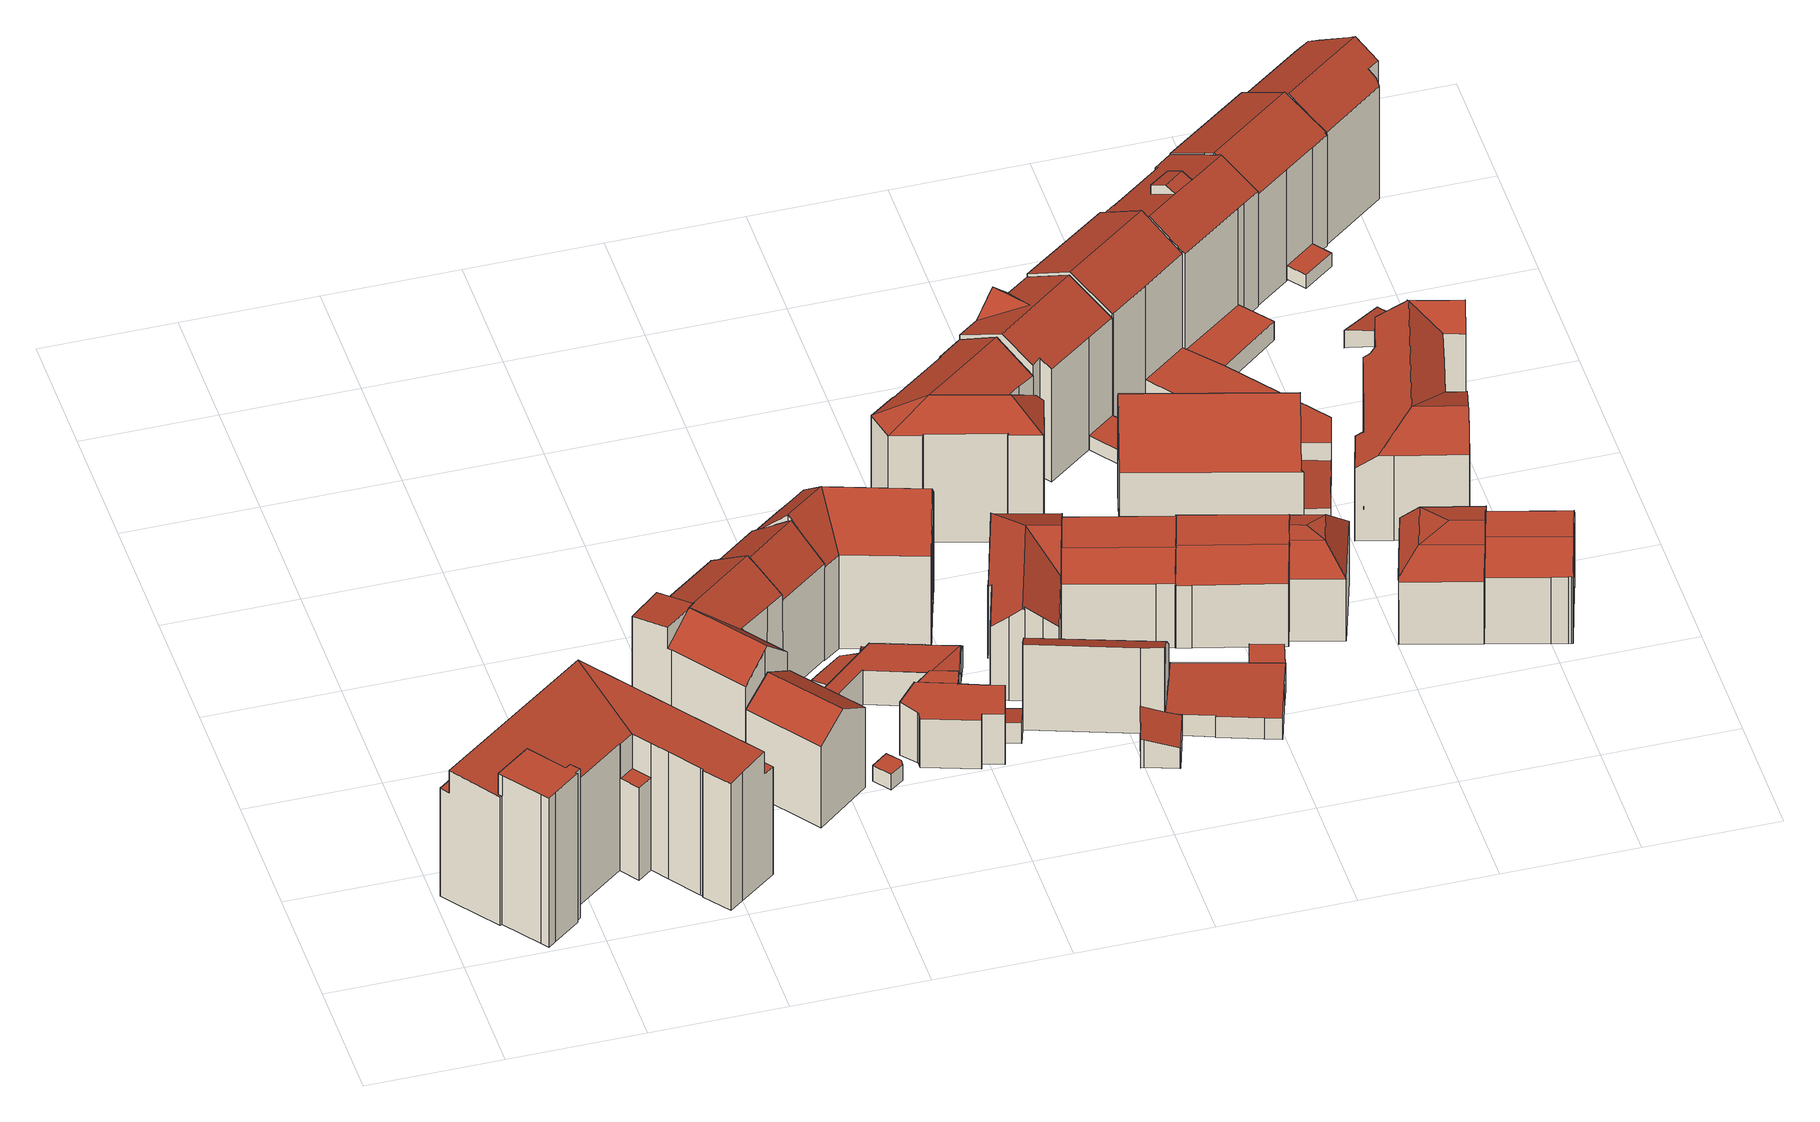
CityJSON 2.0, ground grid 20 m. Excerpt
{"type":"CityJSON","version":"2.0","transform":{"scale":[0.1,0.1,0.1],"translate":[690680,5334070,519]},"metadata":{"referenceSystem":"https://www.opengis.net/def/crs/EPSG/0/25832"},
"CityObjects":{
"building1":{"type":"Building","attributes":{"Gemeindeschluessel":"09162000","HoeheDach":"546.630","HoeheGrund":"520.148","Methode":"2000","NiedrigsteTraufeDesGebaeudes":"536.470","Geometrietyp2DReferenz":"3000","function":"31001_3000","roofType":"1000","measuredHeight":26.48,"storeysAboveGround":6},"geometry":[{"type":"MultiSurface","lod":"2","boundaries":[[[0,1,2,3]],[[4,5,6,7]],[[8,9,10,11]],[[12,2,1,13,14,15,16,17,18,19,20]],[[21,19,18,22]],[[23,24,25,26]],[[3,2,12,27]],[[28,20,19,21]],[[29,27,12,20,28]],[[30,31,32,33,34,35,10,9,36,37]],[[38,39,40,41]],[[42,36,9,8]],[[43,17,16,44]],[[45,46,47,48]],[[26,25,49,50]],[[51,30,37,52]],[[53,51,52,42,8,11,54,55,56,57,58,59,60,0,3,27,29,61,62,38,41,23,26,50,4,7,63]],[[60,13,1,0]],[[58,15,14,59]],[[47,34,64,48]],[[35,46,54,11,10]],[[29,28,65,61]],[[66,67,68,69,6,5,49,25,24,40,39]],[[56,55,45,48,64,70]],[[54,46,45,55]],[[46,35,34,47]],[[59,14,13,60]],[[57,44,16,15,58]],[[41,40,24,23]],[[7,6,69,63]],[[30,51,53,31]],[[52,37,36,42]],[[57,56,70,44]],[[22,18,17,43]],[[53,63,69,68,32,31]],[[38,62,61,65,71,66,39]],[[67,33,32,68]],[[65,28,21,22,43,44,70,64,34,33,71]],[[66,71,33,67]],[[50,49,5,4]]],"semantics":{"surfaces":[{"type":"WallSurface"},{"type":"RoofSurface"},{"type":"GroundSurface"}],"values":[0,0,0,1,0,0,0,0,0,1,0,0,0,1,0,0,2,0,0,0,0,0,1,0,0,0,0,0,0,0,0,0,0,0,0,0,0,1,0,0]}}]},
"building2":{"type":"Building","attributes":{"Gemeindeschluessel":"09162000","HoeheDach":"537.667","HoeheGrund":"520.097","Methode":"1000","NiedrigsteTraufeDesGebaeudes":"534.440","Geometrietyp2DReferenz":"3000","function":"31001_9998","roofType":"3100","measuredHeight":17.57,"storeysAboveGround":4},"geometry":[{"type":"MultiSurface","lod":"2","boundaries":[[[72,73,74,75,76]],[[77,76,75,78]],[[76,77,79,72]],[[79,80,73,72]],[[77,78,81,80,79]],[[80,81,74,73]],[[78,75,74,81]]],"semantics":{"surfaces":[{"type":"WallSurface"},{"type":"GroundSurface"},{"type":"RoofSurface"}],"values":[0,0,1,0,0,2,2]}}]},
"building3":{"type":"Building","attributes":{"Gemeindeschluessel":"09162000","HoeheDach":"542.440","HoeheGrund":"520.332","Methode":"2000","NiedrigsteTraufeDesGebaeudes":"537.108","Geometrietyp2DReferenz":"3000","function":"31001_9998","roofType":"3100","measuredHeight":22.11,"storeysAboveGround":5},"geometry":[{"type":"MultiSurface","lod":"2","boundaries":[[[82,83,84,85,86]],[[87,88,89,90,91,92,93]],[[94,95,96,97,98,99]],[[100,101,102,103,104,105]],[[82,86,106,107]],[[108,93,92,109,99,98]],[[110,111,102,101]],[[112,95,94]],[[113,114,106,115]],[[85,84,100,105]],[[85,105,104,112,94,116,115,106,86]],[[113,117,90,89,118,119,114]],[[116,109,92,91,117,115]],[[108,98,97,120]],[[121,122,123,124]],[[113,115,117]],[[125,83,82,107,126]],[[106,114,127,123,122,126,107]],[[125,126,122,121]],[[110,120,97,96,111]],[[112,104,103]],[[91,90,117]],[[94,99,109,116]],[[128,124,123,127,119,118]],[[128,118,89,88]],[[114,119,127]],[[100,84,83,125,121,124,128,88,87,93,108,120,110,101]],[[112,103,102,111,96,95]]],"semantics":{"surfaces":[{"type":"WallSurface"},{"type":"RoofSurface"},{"type":"GroundSurface"}],"values":[0,0,1,0,1,0,0,0,0,0,1,1,1,0,0,0,0,1,0,0,0,0,0,0,0,0,2,1]}}]},
"building4":{"type":"Building","attributes":{"Gemeindeschluessel":"09162000","HoeheDach":"522.780","HoeheGrund":"520.060","Methode":"2000","NiedrigsteTraufeDesGebaeudes":"522.780","Geometrietyp2DReferenz":"3000","function":"31001_2000","roofType":"1000","measuredHeight":2.72},"geometry":[{"type":"MultiSurface","lod":"2","boundaries":[[[129,130,131,132,133]],[[134,135,136,137,138]],[[132,135,134,133]],[[129,138,137,130]],[[131,136,135,132]],[[130,137,136,131]],[[133,134,138,129]]],"semantics":{"surfaces":[{"type":"GroundSurface"},{"type":"RoofSurface"},{"type":"WallSurface"}],"values":[0,1,2,2,2,2,2]}}]},
"building5":{"type":"Building","attributes":{"Gemeindeschluessel":"09162000","HoeheDach":"524.656","HoeheGrund":"520.450","Methode":"1000","NiedrigsteTraufeDesGebaeudes":"524.119","Geometrietyp2DReferenz":"3000","function":"31001_2000","roofType":"1000","measuredHeight":4.21},"geometry":[{"type":"MultiSurface","lod":"2","boundaries":[[[139,140,141,142]],[[143,141,140,144,145,146,147]],[[142,141,143,148]],[[147,146,145,149,150,151]],[[148,143,147,151]],[[148,151,150,149,152,139,142]],[[152,144,140,139]],[[149,145,144,152]]],"semantics":{"surfaces":[{"type":"WallSurface"},{"type":"RoofSurface"},{"type":"GroundSurface"}],"values":[0,1,0,0,0,2,0,0]}}]},
"building6":{"type":"Building","attributes":{"Gemeindeschluessel":"09162000","HoeheDach":"526.823","HoeheGrund":"520.160","Methode":"1000","NiedrigsteTraufeDesGebaeudes":"525.360","Geometrietyp2DReferenz":"3000","function":"31001_9998","roofType":"9999","measuredHeight":6.66,"storeysAboveGround":1},"geometry":[{"type":"MultiSurface","lod":"2","boundaries":[[[153,154,155,156,157,158]],[[159,160,161,162,163,164,165,166,167,168,169,170,171,172,173,174,175,176]],[[160,159,176,155,154,153]],[[165,177,178,166]],[[166,178,179,167]],[[157,156,180]],[[167,179,181,168]],[[160,153,158,161]],[[164,163,162,157,180,182,177,165]],[[183,155,176,175,174,184]],[[169,185,186,170]],[[161,158,157,162]],[[171,187,188,172]],[[189,184,174,173,172,188]],[[168,181,185,169]],[[185,181,179,178,177,182,180,156,155,183,184,189,188,187,186]],[[170,186,187,171]]],"semantics":{"surfaces":[{"type":"RoofSurface"},{"type":"GroundSurface"},{"type":"WallSurface"}],"values":[0,1,2,2,2,0,2,2,2,2,2,2,2,2,2,0,2]}}]},
"building7":{"type":"Building","attributes":{"Gemeindeschluessel":"09162000","HoeheDach":"530.480","HoeheGrund":"520.230","Methode":"2000","NiedrigsteTraufeDesGebaeudes":"528.835","Geometrietyp2DReferenz":"3000","function":"31001_1000","roofType":"2100","measuredHeight":10.25,"storeysAboveGround":2},"geometry":[{"type":"MultiSurface","lod":"2","boundaries":[[[190,191,192,193]],[[194,195,196,197]],[[198,199,195,194]],[[200,201,202,203]],[[204,205,206,207]],[[208,209,199,198]],[[206,210,211,212,161,213,207]],[[214,215,205,204]],[[216,217,209,208]],[[190,218,160,219,220,221,191]],[[205,215,202,201,196,195,199,209,217,192,191,210,206]],[[221,220,219,222,212,211]],[[203,202,215,214]],[[211,210,191,221]],[[208,198,194,197,200,203,214,204,207,213,161,223,160,218,190,193,216]],[[222,219,160,223,161,212]],[[193,192,217,216]],[[197,196,201,200]]],"semantics":{"surfaces":[{"type":"WallSurface"},{"type":"RoofSurface"},{"type":"GroundSurface"}],"values":[0,0,0,0,0,0,0,0,0,0,1,1,0,0,2,0,0,0]}}]},
"building8":{"type":"Building","attributes":{"Gemeindeschluessel":"09162000","HoeheDach":"525.160","HoeheGrund":"520.052","Methode":"2000","NiedrigsteTraufeDesGebaeudes":"522.855","Geometrietyp2DReferenz":"3000","function":"31001_2000","roofType":"2100","measuredHeight":5.11},"geometry":[{"type":"MultiSurface","lod":"2","boundaries":[[[224,225,226,227,228,229,230,231]],[[232,233,227,226]],[[227,233,234,228]],[[231,230,235,236]],[[230,229,237,235]],[[238,225,224,239]],[[238,232,226,225]],[[232,238,239,236,235,237,234,233]],[[229,228,234,237]],[[239,224,231,236]]],"semantics":{"surfaces":[{"type":"RoofSurface"},{"type":"WallSurface"},{"type":"GroundSurface"}],"values":[0,1,1,1,1,1,1,2,1,1]}}]},
"building9":{"type":"Building","attributes":{"Gemeindeschluessel":"09162000","HoeheDach":"543.110","HoeheGrund":"520.150","Methode":"2000","NiedrigsteTraufeDesGebaeudes":"536.666","Geometrietyp2DReferenz":"3000","function":"31001_1000","roofType":"3100","measuredHeight":22.96,"storeysAboveGround":5},"geometry":[{"type":"MultiSurface","lod":"2","boundaries":[[[240,241,242,243]],[[244,245,246,247,248,249]],[[246,250,251,247]],[[252,253,254,255,243,242]],[[248,247,251,241,256,257,258,259]],[[260,257,256,261]],[[262,263,264,265]],[[266,267,262,265,268,269,245,244,249,270,271,260,261,240,243,255,254,272]],[[245,269,268,273,250,246]],[[272,274,275,266]],[[270,259,258,271]],[[254,253,274,272]],[[249,248,259,270]],[[271,258,257,260]],[[250,273,264,263,276,251]],[[251,276,275,274,253,252,242,241]],[[265,264,273,268]],[[263,262,267,266,275,276]],[[261,256,241,240]]],"semantics":{"surfaces":[{"type":"WallSurface"},{"type":"RoofSurface"},{"type":"GroundSurface"}],"values":[0,0,1,0,1,0,0,2,0,0,0,0,0,0,1,1,0,0,0]}}]},
"building10":{"type":"Building","attributes":{"Gemeindeschluessel":"09162000","HoeheDach":"525.140","HoeheGrund":"520.010","Methode":"2000","NiedrigsteTraufeDesGebaeudes":"523.621","Geometrietyp2DReferenz":"3000","function":"31001_2000","roofType":"2100","measuredHeight":5.13},"geometry":[{"type":"MultiSurface","lod":"2","boundaries":[[[238,232,277,278]],[[238,279,280,232]],[[277,281,282,278]],[[278,282,279,238]],[[282,281,280,279]],[[232,280,281,277]]],"semantics":{"surfaces":[{"type":"GroundSurface"},{"type":"WallSurface"},{"type":"RoofSurface"}],"values":[0,1,1,1,2,1]}}]},
"building11":{"type":"Building","attributes":{"Gemeindeschluessel":"09162000","HoeheDach":"523.842","HoeheGrund":"520.230","Methode":"2000","NiedrigsteTraufeDesGebaeudes":"523.112","Geometrietyp2DReferenz":"3000","function":"31001_2000","roofType":"2100","measuredHeight":3.61},"geometry":[{"type":"MultiSurface","lod":"2","boundaries":[[[216,283,284,193]],[[285,286,287,288]],[[289,286,285,290]],[[291,289,290,292]],[[293,291,292,294]],[[293,294,283,216]],[[283,294,292,290,285,288,284]],[[289,291,293,216,193,287,286]],[[284,288,287,193]]],"semantics":{"surfaces":[{"type":"WallSurface"},{"type":"RoofSurface"},{"type":"GroundSurface"}],"values":[0,0,0,0,0,0,1,2,0]}}]},
"building12":{"type":"Building","attributes":{"Gemeindeschluessel":"09162000","HoeheDach":"535.453","HoeheGrund":"520.166","Methode":"2000","NiedrigsteTraufeDesGebaeudes":"530.480","Geometrietyp2DReferenz":"3000","function":"31001_9998","roofType":"2100","measuredHeight":15.29,"storeysAboveGround":3},"geometry":[{"type":"MultiSurface","lod":"2","boundaries":[[[295,296,297,298,299,300,301,302]],[[303,304,305,306]],[[289,301,300,286]],[[306,305,307,308]],[[286,303,306,308,309,310,311,312,313,291,289]],[[311,297,296,312]],[[298,314,315,307,305,304,299]],[[313,295,302,291]],[[291,302,301,289]],[[309,315,314,310]],[[286,300,299,304,303]],[[312,296,295,313]],[[308,307,315,309]],[[310,314,298,297,311]]],"semantics":{"surfaces":[{"type":"RoofSurface"},{"type":"WallSurface"},{"type":"GroundSurface"}],"values":[0,1,1,1,2,1,0,1,1,1,1,1,1,1]}}]},
"building13":{"type":"Building","attributes":{"Gemeindeschluessel":"09162000","HoeheDach":"536.501","HoeheGrund":"520.330","Methode":"2000","NiedrigsteTraufeDesGebaeudes":"532.937","Geometrietyp2DReferenz":"3000","function":"31001_9998","roofType":"3100","measuredHeight":16.17,"storeysAboveGround":3},"geometry":[{"type":"MultiSurface","lod":"2","boundaries":[[[316,317,318,319]],[[320,321,322,323]],[[324,318,317,325,326]],[[323,322,327,328]],[[327,322,321,329,330,331,324,326,332,333]],[[334,335,336,337]],[[338,339,340,341]],[[342,343,344,335,334,345,346]],[[347,348,349,324,331,330]],[[350,328,327,333,351,352]],[[351,333,332,326,344,343,342,340,339]],[[324,349,319,318]],[[326,325,353,336,335,344]],[[347,330,329,354]],[[354,329,321,320]],[[355,356,316,319,349,348,347,354,320,323,328,350,352,338,341,346,345,334,337]],[[317,316,356,355,353,325]],[[341,340,342,346]],[[352,351,339,338]],[[337,336,353,355]]],"semantics":{"surfaces":[{"type":"WallSurface"},{"type":"RoofSurface"},{"type":"GroundSurface"}],"values":[0,0,1,0,1,0,0,0,0,0,1,0,1,0,0,2,0,0,0,0]}}]},
"building14":{"type":"Building","attributes":{"Gemeindeschluessel":"09162000","HoeheDach":"525.076","HoeheGrund":"519.997","Methode":"2000","NiedrigsteTraufeDesGebaeudes":"523.583","Geometrietyp2DReferenz":"3000","function":"31001_2000","roofType":"2100","measuredHeight":5.08},"geometry":[{"type":"MultiSurface","lod":"2","boundaries":[[[357,358,359,360]],[[361,362,363,364]],[[365,366,367,368]],[[369,370,359,358]],[[364,363,360,359,370,367,366]],[[368,367,370,369]],[[362,357,360,363]],[[365,361,364,366]],[[365,368,369,358,357,362,361]]],"semantics":{"surfaces":[{"type":"WallSurface"},{"type":"RoofSurface"},{"type":"GroundSurface"}],"values":[0,0,0,0,1,0,0,0,2]}}]},
"building15":{"type":"Building","attributes":{"Gemeindeschluessel":"09162000","HoeheDach":"543.190","HoeheGrund":"520.438","Methode":"1000","NiedrigsteTraufeDesGebaeudes":"539.495","Geometrietyp2DReferenz":"3000","function":"31001_1000","roofType":"3100","measuredHeight":22.75,"storeysAboveGround":5},"geometry":[{"type":"MultiSurface","lod":"2","boundaries":[[[371,372,373,374]],[[375,376,377,378]],[[379,380,381,382]],[[378,377,372,371]],[[383,384,385,386,387,388,389,390,391,380,379,392,393,394,395,396,397,375,378,371,374]],[[382,398,399]],[[389,400,401,390]],[[402,391,390,401]],[[403,404,405,406,407]],[[375,397,408,409,376]],[[386,405,404,387]],[[410,373,372,377,376,409,411,398]],[[379,382,399,392]],[[388,403,400,389]],[[387,404,403,388]],[[412,413,414,399,398,411,409,408,415]],[[393,414,413,394]],[[396,415,408,397]],[[395,412,415,396]],[[416,417,410,398,418,407,406,419]],[[412,395,394,413]],[[392,399,414,393]],[[416,384,383,417]],[[402,401,400,403,407,418,398,382,381]],[[386,385,419,406,405]],[[384,416,419,385]],[[391,402,381,380]],[[410,417,383,374,373]]],"semantics":{"surfaces":[{"type":"WallSurface"},{"type":"GroundSurface"},{"type":"RoofSurface"}],"values":[0,0,0,0,1,2,0,0,2,0,0,2,0,0,0,2,0,0,0,2,0,0,0,2,0,0,0,0]}}]},
"building16":{"type":"Building","attributes":{"Gemeindeschluessel":"09162000","HoeheDach":"535.370","HoeheGrund":"520.269","Methode":"2000","NiedrigsteTraufeDesGebaeudes":"531.611","Geometrietyp2DReferenz":"3000","function":"31001_9998","roofType":"9999","measuredHeight":15.1,"storeysAboveGround":3},"geometry":[{"type":"MultiSurface","lod":"2","boundaries":[[[420,421,422,423]],[[422,421,424,425,426,427,428,429]],[[337,430,431,432]],[[337,355,433,434,430]],[[423,422,429,349]],[[435,436,437,438,420,423,349,319,316,355,337,432,439]],[[437,436,440,426,425]],[[438,424,421,420]],[[435,441,440,436]],[[442,443,431,430,434]],[[432,431,443,439]],[[426,440,441,442,434,433,444,427]],[[316,319,428,427,444]],[[435,439,443,442,441]],[[316,444,433,355]],[[349,429,428,319]],[[437,425,424,438]]],"semantics":{"surfaces":[{"type":"WallSurface"},{"type":"RoofSurface"},{"type":"GroundSurface"}],"values":[0,1,0,0,0,2,0,0,0,1,0,1,0,0,0,0,0]}}]},
"building17":{"type":"Building","attributes":{"Gemeindeschluessel":"09162000","HoeheDach":"524.705","HoeheGrund":"519.939","Methode":"1000","NiedrigsteTraufeDesGebaeudes":"523.609","Geometrietyp2DReferenz":"3000","function":"31001_9998","roofType":"1000","measuredHeight":4.77},"geometry":[{"type":"MultiSurface","lod":"2","boundaries":[[[445,446,447,448]],[[449,450,451,452]],[[453,454,455,456]],[[457,458,459,460]],[[461,462,446,445]],[[463,464,462,461]],[[465,448,447,466]],[[467,468,459,458]],[[465,450,449,467,458,457,454,453,469,463,461,445,448]],[[469,470,464,463]],[[449,452,468,467]],[[457,460,455,454]],[[453,456,470,469]],[[465,466,451,450]],[[459,468,452,451,466,447,446,462,464,470,456,455,460]]],"semantics":{"surfaces":[{"type":"WallSurface"},{"type":"GroundSurface"},{"type":"RoofSurface"}],"values":[0,0,0,0,0,0,0,0,1,0,0,0,0,0,2]}}]},
"building18":{"type":"Building","attributes":{"Gemeindeschluessel":"09162000","HoeheDach":"522.790","HoeheGrund":"520.159","Methode":"2000","NiedrigsteTraufeDesGebaeudes":"522.790","Geometrietyp2DReferenz":"3000","function":"31001_2000","roofType":"1000","measuredHeight":2.63},"geometry":[{"type":"MultiSurface","lod":"2","boundaries":[[[471,472,473,474]],[[471,475,476,472]],[[477,473,472,476]],[[478,474,473,477]],[[475,471,474,478]],[[476,475,478,477]]],"semantics":{"surfaces":[{"type":"RoofSurface"},{"type":"WallSurface"},{"type":"GroundSurface"}],"values":[0,1,1,1,1,2]}}]},
"building19":{"type":"Building","attributes":{"Gemeindeschluessel":"09162000","HoeheDach":"544.290","HoeheGrund":"520.411","Methode":"2000","NiedrigsteTraufeDesGebaeudes":"540.281","Geometrietyp2DReferenz":"3000","function":"31001_1000","roofType":"3100","measuredHeight":23.88,"storeysAboveGround":5},"geometry":[{"type":"MultiSurface","lod":"2","boundaries":[[[479,480,481,482,483,484,485,486]],[[487,488,489,490]],[[491,492,375,493]],[[494,495,480,479,496]],[[483,482,497]],[[492,491,489,488,496,479,486]],[[498,481,480,495]],[[483,497,484]],[[487,490,493,375,397,498,495,494]],[[397,485,484,497,482,481,498]],[[492,486,485,397,375]],[[490,489,491,493]],[[496,488,487,494]]],"semantics":{"surfaces":[{"type":"RoofSurface"},{"type":"WallSurface"},{"type":"GroundSurface"}],"values":[0,1,1,1,0,0,1,0,2,1,1,1,1]}}]},
"building20":{"type":"Building","attributes":{"Gemeindeschluessel":"09162000","HoeheDach":"535.410","HoeheGrund":"520.215","Methode":"2000","NiedrigsteTraufeDesGebaeudes":"531.260","Geometrietyp2DReferenz":"3000","function":"31001_9998","roofType":"9999","measuredHeight":15.2,"storeysAboveGround":3},"geometry":[{"type":"MultiSurface","lod":"2","boundaries":[[[499,500,441,501,502]],[[499,502,503,504]],[[505,506,507,508]],[[509,510,511,512]],[[505,508,513,514,515,516,517,518,511,510,519,520,500,499,504,521]],[[515,522,523,516]],[[510,509,524,519]],[[515,514,525,526,522]],[[527,528,503,502,501]],[[513,529,525,514]],[[530,518,517,531]],[[526,525,529,507,506,527,501,441,532,533]],[[516,523,531,517]],[[520,519,524,533,532]],[[520,532,441,500]],[[505,521,528,527,506]],[[504,503,528,521]],[[508,507,529,513]],[[509,512,530,531,523,522,526,533,524]],[[518,530,512,511]]],"semantics":{"surfaces":[{"type":"WallSurface"},{"type":"GroundSurface"},{"type":"RoofSurface"}],"values":[0,0,0,0,1,0,0,0,2,0,0,2,0,0,0,0,0,0,2,0]}}]},
"building21":{"type":"Building","attributes":{"Gemeindeschluessel":"09162000","HoeheDach":"522.950","HoeheGrund":"520.590","Methode":"1000","NiedrigsteTraufeDesGebaeudes":"522.950","Geometrietyp2DReferenz":"3000","function":"31001_2000","roofType":"1000","measuredHeight":2.36,"storeysAboveGround":1},"geometry":[{"type":"MultiSurface","lod":"2","boundaries":[[[534,535,536,537]],[[535,538,539,540,536]],[[537,541,542,543,534]],[[541,540,539,542]],[[543,538,535,534]],[[537,536,540,541]],[[542,539,538,543]]],"semantics":{"surfaces":[{"type":"WallSurface"},{"type":"RoofSurface"},{"type":"GroundSurface"}],"values":[0,1,2,0,0,0,0]}}]},
"building22":{"type":"Building","attributes":{"Gemeindeschluessel":"09162000","HoeheDach":"523.007","HoeheGrund":"520.527","Methode":"2000","NiedrigsteTraufeDesGebaeudes":"523.007","Geometrietyp2DReferenz":"3000","function":"31001_2000","roofType":"1000","measuredHeight":2.48},"geometry":[{"type":"MultiSurface","lod":"2","boundaries":[[[544,545,546,547]],[[548,549,550,551]],[[552,553,554,555]],[[556,550,549,552,555,544,547]],[[547,546,557,556]],[[555,554,545,544]],[[551,550,556,557]],[[549,548,553,552]],[[551,557,546,545,554,553,548]]],"semantics":{"surfaces":[{"type":"WallSurface"},{"type":"GroundSurface"},{"type":"RoofSurface"}],"values":[0,0,0,1,0,0,0,0,2]}}]},
"building23":{"type":"Building","attributes":{"Gemeindeschluessel":"09162000","HoeheDach":"539.994","HoeheGrund":"520.227","Methode":"2000","NiedrigsteTraufeDesGebaeudes":"532.192","Geometrietyp2DReferenz":"3000","function":"31001_1000","roofType":"3100","measuredHeight":19.77,"storeysAboveGround":4},"geometry":[{"type":"MultiSurface","lod":"2","boundaries":[[[558,559,560,561]],[[562,563,564,565]],[[566,567,560,559,568,562,565,569,570,571,572,573]],[[565,564,574,569]],[[566,575,576,567]],[[569,574,577,570]],[[570,577,578,571]],[[571,578,579,572]],[[568,580,563,562]],[[581,575,566,573,582]],[[568,559,558,580]],[[561,560,567,576]],[[572,579,582,573]],[[581,582,579,578,577,574,564,563,580]],[[561,576,575,581,580,558]]],"semantics":{"surfaces":[{"type":"WallSurface"},{"type":"GroundSurface"},{"type":"RoofSurface"}],"values":[0,0,1,0,0,0,0,0,0,0,0,0,0,2,2]}}]},
"building24":{"type":"Building","attributes":{"Gemeindeschluessel":"09162000","HoeheDach":"523.784","HoeheGrund":"520.618","Methode":"1000","NiedrigsteTraufeDesGebaeudes":"523.477","Geometrietyp2DReferenz":"3000","function":"31001_2000","roofType":"1000","measuredHeight":3.17,"storeysAboveGround":1},"geometry":[{"type":"MultiSurface","lod":"2","boundaries":[[[583,584,585,586]],[[587,585,584,588]],[[589,583,586,590]],[[590,586,585,587]],[[588,584,583,589]],[[590,587,588,589]]],"semantics":{"surfaces":[{"type":"RoofSurface"},{"type":"WallSurface"},{"type":"GroundSurface"}],"values":[0,1,1,1,1,2]}}]},
"building25":{"type":"Building","attributes":{"Gemeindeschluessel":"09162000","HoeheDach":"535.700","HoeheGrund":"520.256","Methode":"2000","NiedrigsteTraufeDesGebaeudes":"531.139","Geometrietyp2DReferenz":"3000","function":"31001_9998","roofType":"2100","measuredHeight":15.44,"storeysAboveGround":3},"geometry":[{"type":"MultiSurface","lod":"2","boundaries":[[[591,592,593,594,595]],[[596,597,598,599,600,601]],[[602,603,604,605]],[[605,604,593,592]],[[603,602,606,607]],[[608,600,599,609]],[[608,591,595,601,600]],[[610,596,601,595,594]],[[611,607,606,612,613]],[[610,597,596]],[[611,613,597,610]],[[613,612,614,615]],[[614,609,599,598,615]],[[606,602,605,592,591,608,609,614,612]],[[603,607,611,610,594,593,604]],[[613,615,598,597]]],"semantics":{"surfaces":[{"type":"WallSurface"},{"type":"RoofSurface"},{"type":"GroundSurface"}],"values":[0,1,0,0,0,0,0,1,0,1,1,0,0,2,1,1]}}]},
"building26":{"type":"Building","attributes":{"Gemeindeschluessel":"09162000","HoeheDach":"544.970","HoeheGrund":"520.651","Methode":"2000","NiedrigsteTraufeDesGebaeudes":"540.920","Geometrietyp2DReferenz":"3000","function":"31001_9998","roofType":"3100","measuredHeight":24.32,"storeysAboveGround":7},"geometry":[{"type":"MultiSurface","lod":"2","boundaries":[[[616,617,618,619]],[[618,617,620,621,622,623,624]],[[625,626,627,628,629,630,616,619]],[[626,631,632,627]],[[631,633,624,623,632]],[[631,626,625,633]],[[628,627,632,623,622]],[[630,620,617,616]],[[629,621,620,630]],[[633,625,619,618,624]],[[628,622,621,629]]],"semantics":{"surfaces":[{"type":"WallSurface"},{"type":"RoofSurface"},{"type":"GroundSurface"}],"values":[0,1,2,0,1,0,0,0,0,0,0]}}]},
"building27":{"type":"Building","attributes":{"Gemeindeschluessel":"09162000","HoeheDach":"524.400","HoeheGrund":"520.384","Methode":"1000","NiedrigsteTraufeDesGebaeudes":"524.400","Geometrietyp2DReferenz":"3000","function":"31001_2000","roofType":"1000","measuredHeight":4.02},"geometry":[{"type":"MultiSurface","lod":"2","boundaries":[[[634,635,636,637,638,639,640,641]],[[638,642,643,639]],[[636,644,645,637]],[[641,640,646,647]],[[635,634,648,649]],[[641,647,648,634]],[[649,644,636,635]],[[649,648,647,646,643,642,645,644]],[[637,645,642,638]],[[640,639,643,646]]],"semantics":{"surfaces":[{"type":"GroundSurface"},{"type":"WallSurface"},{"type":"RoofSurface"}],"values":[0,1,1,1,1,1,1,2,1,1]}}]},
"building28":{"type":"Building","attributes":{"Gemeindeschluessel":"09162000","HoeheDach":"523.202","HoeheGrund":"520.251","Methode":"1000","NiedrigsteTraufeDesGebaeudes":"521.375","Geometrietyp2DReferenz":"3000","function":"31001_2000","roofType":"1000","measuredHeight":2.95},"geometry":[{"type":"MultiSurface","lod":"2","boundaries":[[[650,651,652,653,654,655]],[[650,656,657,651]],[[658,653,652,659]],[[655,660,656,650]],[[661,654,653,658]],[[659,652,651,657]],[[660,655,654,661]],[[657,656,660,661,658,659]]],"semantics":{"surfaces":[{"type":"RoofSurface"},{"type":"WallSurface"},{"type":"GroundSurface"}],"values":[0,1,1,1,1,1,1,2]}}]},
"building29":{"type":"Building","attributes":{"Gemeindeschluessel":"09162000","HoeheDach":"536.670","HoeheGrund":"520.204","Methode":"2000","NiedrigsteTraufeDesGebaeudes":"531.314","Geometrietyp2DReferenz":"3000","function":"31001_1000","roofType":"3200","measuredHeight":16.47,"storeysAboveGround":3},"geometry":[{"type":"MultiSurface","lod":"2","boundaries":[[[662,663,664,665,666,667]],[[668,669,664,663]],[[662,667,670,671]],[[666,665,672,673]],[[668,663,662,671,674]],[[675,671,670]],[[672,669,668,674,676,677,673]],[[666,673,677,670,667]],[[675,676,674,671]],[[677,676,675,670]],[[672,665,664,669]]],"semantics":{"surfaces":[{"type":"WallSurface"},{"type":"RoofSurface"},{"type":"GroundSurface"}],"values":[0,0,1,0,1,1,0,1,1,1,2]}}]},
"building30":{"type":"Building","attributes":{"Gemeindeschluessel":"09162000","HoeheDach":"545.200","HoeheGrund":"520.661","Methode":"2000","NiedrigsteTraufeDesGebaeudes":"540.159","Geometrietyp2DReferenz":"3000","function":"31001_1000","roofType":"2100","measuredHeight":24.54,"storeysAboveGround":6},"geometry":[{"type":"MultiSurface","lod":"2","boundaries":[[[678,679,680,681]],[[682,683,684,685]],[[686,687,688,689]],[[690,622,691,681,680]],[[678,681,691,692,693,682,685,686,689,694,695,696,697,698,699,700,701]],[[692,702,703,693]],[[691,622,702,692]],[[700,704,705,701]],[[706,707,708,709,710,711,712,713,688,687,684,683,703,702,622,690,714]],[[694,713,712,695]],[[708,707,715,716]],[[706,714,717,718]],[[679,705,704,719,720,709,708,714,690,680]],[[695,712,711,696]],[[717,716,715,718]],[[699,719,704,700]],[[698,720,719,699]],[[706,718,715,707]],[[714,708,716,717]],[[696,711,710,697]],[[698,697,710,709,720]],[[679,678,701,705]],[[684,687,686,685]],[[689,688,713,694]],[[693,703,683,682]]],"semantics":{"surfaces":[{"type":"WallSurface"},{"type":"GroundSurface"},{"type":"RoofSurface"}],"values":[0,0,0,0,1,0,0,0,2,0,0,0,2,0,2,0,0,0,2,0,0,0,0,0,0]}}]},
"building31":{"type":"Building","attributes":{"Gemeindeschluessel":"09162000","HoeheDach":"524.119","HoeheGrund":"520.790","Methode":"1000","NiedrigsteTraufeDesGebaeudes":"524.119","Geometrietyp2DReferenz":"3000","function":"31001_1000","roofType":"1000","measuredHeight":3.33},"geometry":[{"type":"MultiSurface","lod":"2","boundaries":[[[721,722,723,724]],[[724,723,725,726]],[[724,726,727,721]],[[728,725,723,722]],[[727,726,725,728]],[[722,721,727,728]]],"semantics":{"surfaces":[{"type":"WallSurface"},{"type":"RoofSurface"},{"type":"GroundSurface"}],"values":[0,1,0,0,0,2]}}]},
"building32":{"type":"Building","attributes":{"name":"Wirtschaftsschule","Gemeindeschluessel":"09162000","HoeheDach":"535.900","HoeheGrund":"520.173","Methode":"2000","NiedrigsteTraufeDesGebaeudes":"531.965","Geometrietyp2DReferenz":"3000","function":"31001_1000","roofType":"9999","measuredHeight":15.73,"storeysAboveGround":3},"geometry":[{"type":"MultiSurface","lod":"2","boundaries":[[[729,730,731,732]],[[733,734,735,736,737,738,739,740]],[[741,737,736,742]],[[743,735,734,744]],[[732,731,745,746]],[[747,744,734,733,748]],[[742,736,735,743]],[[749,738,737,741]],[[669,739,738,749]],[[746,745,750,672]],[[745,731,730,751,752,753,750]],[[754,747,748,752,751]],[[747,754,729,732,746,672,669,749,741,742,743,744]],[[752,748,733,740,753]],[[754,751,730,729]],[[669,672,750,753,740,739]]],"semantics":{"surfaces":[{"type":"WallSurface"},{"type":"RoofSurface"},{"type":"GroundSurface"}],"values":[0,1,0,0,0,0,0,0,0,0,1,0,2,1,0,0]}}]},
"building33":{"type":"Building","attributes":{"Gemeindeschluessel":"09162000","HoeheDach":"538.032","HoeheGrund":"519.920","Methode":"2000","NiedrigsteTraufeDesGebaeudes":"532.760","Geometrietyp2DReferenz":"3000","function":"31001_9998","roofType":"3100","measuredHeight":18.11,"storeysAboveGround":3},"geometry":[{"type":"MultiSurface","lod":"2","boundaries":[[[755,756,757,758,759,760]],[[761,762,763,764]],[[765,766,767,768]],[[769,770,771,772,773,774]],[[775,760,759,758,776,777,778,779]],[[780,781,782,783]],[[784,785,786,787]],[[788,789,755,760,775]],[[790,791,792,793]],[[789,794,795,796,756,755]],[[797,798,799,800,775,779,801,802,803,804,805,806,782,781,771,770,769,763,762]],[[783,782,806,807]],[[808,809,810,797,762,761]],[[791,790,811,766,765,812]],[[758,757,813,814,815,776]],[[764,763,769,774]],[[816,793,792,817,810,809]],[[813,757,756,796]],[[806,805,804,818,819,807]],[[820,777,776,815]],[[821,812,765,768,798]],[[822,802,801,823]],[[804,803,802,822,824,818]],[[810,817,792,791,812,821,798,797]],[[772,771,781,780]],[[825,778,777,820]],[[767,826,784,787,827,768]],[[828,794,789,788,786,785]],[[796,795,794,828,785,784,826,767,766,811,790,793,816,809,808,761,764,774,773,772,780,783,807,819,818,824,822,823,829,825,820,815,814,813]],[[801,779,778,825,829,823]],[[768,827,787,786,788,775,800,799,798]]],"semantics":{"surfaces":[{"type":"RoofSurface"},{"type":"WallSurface"},{"type":"GroundSurface"}],"values":[0,1,1,1,0,1,1,0,1,1,0,1,1,1,1,1,1,1,1,1,0,1,1,0,1,1,1,1,2,1,0]}}]},
"building34":{"type":"Building","attributes":{"Gemeindeschluessel":"09162000","HoeheDach":"544.227","HoeheGrund":"520.700","Methode":"1000","NiedrigsteTraufeDesGebaeudes":"540.401","Geometrietyp2DReferenz":"3000","function":"31001_1000","roofType":"3100","measuredHeight":23.53,"storeysAboveGround":6},"geometry":[{"type":"MultiSurface","lod":"2","boundaries":[[[830,831,832,833]],[[834,835,831,830]],[[695,836,837,694]],[[838,839,840,841]],[[696,842,836,695]],[[694,837,843,844]],[[845,846,840,839,832,831,835,847,848]],[[849,847,835,834]],[[847,849,844,843]],[[833,832,839,838]],[[850,697,845,848,842,696]],[[698,846,845,697]],[[836,842,848,847,843,837]],[[841,840,846,698]],[[838,841,698,697,850,696,695,694,844,849,834,830,833]]],"semantics":{"surfaces":[{"type":"WallSurface"},{"type":"RoofSurface"},{"type":"GroundSurface"}],"values":[0,0,0,0,0,0,1,0,0,0,0,0,1,0,2]}}]},
"building35":{"type":"Building","attributes":{"Gemeindeschluessel":"09162000","HoeheDach":"527.851","HoeheGrund":"520.650","Methode":"1000","NiedrigsteTraufeDesGebaeudes":"527.851","Geometrietyp2DReferenz":"3000","function":"31001_9998","roofType":"1000","measuredHeight":7.2,"storeysAboveGround":2},"geometry":[{"type":"MultiSurface","lod":"2","boundaries":[[[851,852,853,854,855,856,857,858]],[[859,851,858,860]],[[861,862,854,853,852,863]],[[860,858,857,864]],[[865,855,854,862]],[[856,855,865,866,864,857]],[[862,861,863,859,860,864,866,865]],[[863,852,851,859]]],"semantics":{"surfaces":[{"type":"RoofSurface"},{"type":"WallSurface"},{"type":"GroundSurface"}],"values":[0,1,1,1,1,1,2,1]}}]},
"building36":{"type":"Building","attributes":{"Gemeindeschluessel":"09162000","HoeheDach":"523.943","HoeheGrund":"520.830","Methode":"2000","NiedrigsteTraufeDesGebaeudes":"522.986","Geometrietyp2DReferenz":"3000","function":"31001_2000","roofType":"9999","measuredHeight":3.11},"geometry":[{"type":"MultiSurface","lod":"2","boundaries":[[[867,868,869,870,871,872]],[[868,867,873,874,875,869]],[[872,876,873,867]],[[871,877,876,872]],[[875,878,877,871,870,869]],[[874,873,876,877,878,875]]],"semantics":{"surfaces":[{"type":"GroundSurface"},{"type":"WallSurface"},{"type":"RoofSurface"}],"values":[0,1,1,1,1,2]}}]},
"building37":{"type":"Building","attributes":{"Gemeindeschluessel":"09162000","HoeheDach":"523.390","HoeheGrund":"521.000","Methode":"2000","NiedrigsteTraufeDesGebaeudes":"523.390","Geometrietyp2DReferenz":"3000","function":"31001_1000","roofType":"1000","measuredHeight":2.39,"storeysAboveGround":1},"geometry":[{"type":"MultiSurface","lod":"2","boundaries":[[[879,880,881,882]],[[882,881,883,884]],[[883,881,880,885]],[[884,883,885,886]],[[886,885,880,879]],[[886,879,882,884]]],"semantics":{"surfaces":[{"type":"WallSurface"},{"type":"RoofSurface"},{"type":"GroundSurface"}],"values":[0,0,1,0,0,2]}}]},
"building38":{"type":"Building","attributes":{"Gemeindeschluessel":"09162000","HoeheDach":"544.359","HoeheGrund":"520.600","Methode":"2000","NiedrigsteTraufeDesGebaeudes":"539.524","Geometrietyp2DReferenz":"3000","function":"31001_1000","roofType":"3100","measuredHeight":23.76,"storeysAboveGround":5},"geometry":[{"type":"MultiSurface","lod":"2","boundaries":[[[887,888,889,890,891,892,893,894]],[[895,887,894,896]],[[897,898,899,900,901,895,896,902,903,904,905,906,907]],[[903,892,891,904]],[[897,908,909,898]],[[898,909,910,899]],[[911,910,909,908,912,889,888]],[[902,893,892,903]],[[899,910,911,900]],[[901,900,911,888,887,895]],[[904,891,890,905]],[[889,912,907,906,905,890]],[[896,894,893,902]],[[907,912,908,897]]],"semantics":{"surfaces":[{"type":"RoofSurface"},{"type":"WallSurface"},{"type":"GroundSurface"}],"values":[0,1,2,1,1,1,0,1,1,1,1,1,1,1]}}]}
},
"vertices":[
[132,15,11],[132,15,276],[121,6,276],[121,6,11],[425,105,11],[425,105,203],[426,105,203],[426,105,11],[348,55,11],[348,55,236],[316,99,236],[316,99,11],[113,17,276],[172,45,276],[170,47,276],[178,53,276],[168,66,276],[160,61,276],[121,114,276],[69,75,276],[73,70,276],[69,75,239],[121,114,239],[254,334,11],[254,334,203],[390,152,203],[390,152,11],[113,17,11],[73,70,239],[73,70,11],[379,12,236],[399,27,238],[438,56,243],[249,310,243],[279,149,236],[298,123,236],[351,51,236],[350,50,236],[9,150,11],[9,150,203],[36,170,203],[36,170,11],[351,51,11],[160,61,236],[168,66,236],[277,107,175],[298,123,175],[279,149,175],[258,133,175],[421,110,203],[421,110,11],[379,12,11],[350,50,11],[399,27,11],[298,123,11],[277,107,11],[257,134,11],[168,66,11],[178,53,11],[170,47,11],[172,45,11],[70,68,11],[23,131,11],[454,68,11],[258,133,236],[70,68,239],[18,137,203],[249,310,203],[438,56,203],[454,68,203],[257,134,236],[18,137,243],
[467,247,11],[467,247,155],[507,278,187],[547,309,155],[547,309,11],[624,208,11],[624,208,154],[544,144,11],[544,144,155],[584,176,187],
[542,305,192],[542,305,13],[496,367,13],[496,367,194],[498,365,192],[467,495,13],[397,442,13],[397,442,219],[398,443,219],[398,443,192],[495,515,193],[495,515,13],[534,464,233],[535,463,233],[610,521,233],[607,526,229],[570,572,182],[495,516,181],[542,401,13],[569,420,13],[569,420,183],[568,420,183],[568,420,193],[542,401,193],[427,384,234],[506,277,234],[570,572,13],[495,516,193],[645,478,13],[645,478,183],[538,459,229],[436,392,232],[424,382,232],[436,392,234],[533,466,234],[433,396,231],[352,403,220],[388,354,232],[607,526,13],[467,247,13],[467,247,195],[392,349,195],[392,349,13],[502,274,13],[502,274,231],[388,354,195],[352,403,13],
[638,219,11],[662,238,11],[678,219,11],[677,209,11],[657,194,11],[657,194,38],[677,209,38],[678,219,38],[662,238,38],[638,219,38],
[679,424,15],[679,424,55],[691,421,57],[691,421,15],[626,370,57],[681,430,55],[654,437,51],[619,411,51],[604,399,51],[626,370,15],[654,437,15],[619,411,15],[604,399,15],[681,430,15],
[781,296,78],[793,333,78],[809,382,78],[755,345,73],[755,344,73],[743,308,73],[793,333,12],[781,296,12],[743,308,12],[755,344,12],[704,362,12],[670,374,12],[669,375,12],[585,309,12],[580,311,12],[576,308,12],[567,319,12],[564,322,12],[626,370,12],[691,421,12],[718,412,12],[763,397,12],[771,394,12],[809,382,12],[669,375,73],[585,309,64],[580,311,64],[704,362,73],[576,308,64],[670,374,73],[771,394,78],[763,397,78],[567,319,64],[564,322,65],[626,370,71],[691,421,78],[718,412,78],
[771,265,12],[771,265,115],[811,251,114],[811,251,12],[789,211,12],[789,211,101],[786,201,98],[786,201,12],[819,201,12],[819,201,101],[707,227,12],[707,227,98],[707,231,100],[707,231,12],[706,238,12],[706,238,101],[688,260,106],[688,260,12],[830,238,12],[830,238,113],[715,284,115],[715,284,109],[743,308,109],[715,284,12],[707,235,12],[707,235,101],[832,244,12],[832,244,114],[778,285,12],[781,296,109],[778,285,109],[771,265,109],[781,297,109],[781,297,12],
[691,421,62],[763,397,62],[773,432,40],[774,433,39],[691,461,39],[682,433,56],[681,430,58],[679,424,62],[773,432,10],[774,433,10],[691,461,10],[681,430,10],[679,424,10],[682,433,10],[763,397,10],[691,421,10],
[662,641,11],[662,641,177],[714,625,177],[714,625,11],[607,525,11],[645,478,11],[645,478,177],[607,525,241],[607,526,240],[607,526,11],[670,496,177],[666,569,241],[742,615,177],[772,606,177],[772,606,11],[742,615,11],[637,622,177],[613,605,177],[588,586,177],[569,572,177],[613,605,11],[637,622,11],[797,484,11],[797,484,202],[789,459,178],[789,459,11],[821,560,11],[809,523,11],[670,497,11],[670,496,11],[569,572,11],[588,586,11],[830,587,11],[670,497,177],[830,587,177],[821,560,204],[809,523,241],
[821,416,10],[809,382,10],[763,397,61],[773,432,46],[821,416,46],[809,382,61],
[832,244,48],[811,251,48],[865,274,41],[865,274,12],[822,288,12],[822,288,41],[863,266,12],[863,266,43],[862,264,12],[862,264,43],[853,237,12],[853,237,48],
[1013,213,164],[1044,202,165],[1046,206,163],[1057,237,145],[873,298,145],[865,274,159],[863,266,163],[862,264,164],[881,321,12],[881,321,121],[882,327,115],[882,327,12],[906,319,115],[906,319,12],[927,312,12],[1068,265,12],[1046,206,12],[1044,202,12],[1013,213,12],[1068,265,115],[927,312,115],
[977,473,13],[977,473,173],[968,443,156],[968,443,13],[906,319,13],[906,319,156],[882,327,174],[882,327,13],[959,413,140],[978,476,175],[931,489,175],[881,321,174],[881,321,13],[927,312,140],[955,402,140],[958,412,140],[911,425,175],[879,322,175],[904,566,13],[904,566,139],[997,540,139],[997,540,13],[837,335,13],[837,335,143],[863,418,143],[863,418,13],[858,420,139],[864,438,139],[904,566,140],[864,438,13],[858,420,13],[955,402,13],[958,412,13],[959,413,13],[879,322,13],[861,327,161],[861,327,13],[986,503,160],[927,312,13],[986,503,13],[978,476,13],
[1013,213,10],[994,146,10],[994,146,60],[1013,213,61],[1067,196,10],[1044,202,10],[1044,202,52],[1067,196,46],[1046,130,10],[1046,130,46],[1045,130,46],[1045,130,10],[998,145,10],[998,145,59],
[992,735,14],[992,735,206],[975,722,206],[975,722,14],[1017,752,14],[1017,752,205],[993,735,206],[993,735,14],[794,686,14],[839,673,14],[839,673,205],[794,686,205],[964,712,14],[977,708,14],[977,710,14],[1017,699,14],[998,632,14],[997,629,14],[950,642,14],[951,644,14],[840,675,14],[784,733,14],[822,761,14],[823,760,14],[908,823,14],[907,825,14],[943,853,14],[859,711,242],[784,733,205],[950,642,205],[951,644,207],[840,675,206],[997,629,205],[998,632,205],[1017,699,205],[1007,702,214],[966,681,242],[943,853,205],[980,802,242],[974,721,206],[901,742,242],[908,823,206],[823,760,206],[822,761,205],[907,825,205],[977,708,216],[964,712,216],[935,689,242],[977,710,214],
[1108,371,13],[1108,371,126],[1083,378,126],[1083,378,13],[1108,372,127],[1117,401,160],[1118,403,163],[969,444,163],[968,443,161],[959,413,126],[997,540,126],[1119,507,126],[1119,507,13],[986,503,164],[987,505,164],[1135,460,13],[1127,433,13],[1117,401,13],[1108,372,13],[1144,500,13],[1127,433,163],[1135,460,164],[1136,464,164],[1144,500,126],[977,473,163],
[1228,249,9],[1228,249,57],[1215,211,53],[1215,211,9],[1110,180,9],[1172,159,9],[1172,159,46],[1110,180,46],[1068,265,9],[1046,206,9],[1046,206,47],[1068,265,54],[1044,202,9],[1067,196,9],[1067,196,47],[1044,202,47],[1181,263,9],[1181,263,57],[1078,293,9],[1078,293,57],[1196,151,9],[1196,151,46],[1110,181,9],[1110,181,47],[1076,288,9],[1076,288,56],
[1198,322,38],[1181,263,38],[1228,249,38],[1243,308,38],[1198,322,12],[1181,263,12],[1228,249,12],[1243,308,12],
[1107,887,253],[1064,943,214],[1063,943,213],[1030,919,213],[1040,847,248],[973,875,213],[943,853,213],[986,794,253],[1109,798,14],[1109,798,213],[1042,748,214],[1042,748,14],[1030,764,224],[1017,752,224],[1030,764,14],[1151,830,14],[1064,943,14],[1151,830,213],[1002,897,248],[1063,943,14],
[1144,500,12],[1135,460,12],[1136,466,164],[1144,500,124],[1172,492,123],[1172,492,12],[1283,420,12],[1283,420,164],[1279,408,164],[1279,408,12],[1108,372,124],[1108,372,12],[1108,371,12],[1108,371,123],[1274,391,12],[1268,370,12],[1265,360,12],[1259,341,12],[1256,332,12],[1130,365,12],[1117,401,12],[1127,433,12],[1294,459,12],[1265,360,158],[1259,341,134],[1117,401,158],[1268,370,164],[1267,365,164],[1284,425,164],[1294,459,124],[1274,391,164],[1130,365,123],[1256,332,124],[1127,433,164],[1118,405,164],
[1170,693,16],[1170,693,40],[1135,702,40],[1135,702,16],[1180,728,40],[1170,731,40],[1137,712,40],[1137,712,16],[1170,731,16],[1180,728,16],
[1193,777,15],[1193,777,40],[1147,747,40],[1147,747,15],[1152,829,40],[1152,829,15],[1151,830,15],[1151,830,40],[1166,811,15],[1166,811,40],[1192,777,40],[1192,777,15],[1109,798,15],[1109,798,40],
[1097,605,134],[1097,605,12],[1337,538,12],[1337,538,134],[1123,705,12],[1123,705,182],[1135,702,182],[1135,702,12],[1342,570,12],[1334,541,12],[1116,679,12],[1170,693,12],[1180,728,12],[1183,740,12],[1327,701,12],[1373,688,12],[1170,693,182],[1342,570,166],[1334,541,136],[1180,728,145],[1183,740,134],[1327,701,132],[1116,679,210],[1353,613,210],[1373,688,132],
[1192,777,45],[1210,791,48],[1184,825,48],[1166,811,45],[1184,825,16],[1210,791,16],[1192,777,16],[1166,811,16],
[1274,391,13],[1268,370,13],[1268,370,157],[1269,375,162],[1274,391,165],[1299,394,167],[1332,413,162],[1284,426,162],[1283,420,163],[1279,408,165],[1277,400,167],[1259,341,13],[1259,341,123],[1265,360,145],[1265,360,13],[1334,320,13],[1334,320,123],[1279,408,13],[1283,420,13],[1316,362,162],[1334,321,123],[1372,437,13],[1372,437,121],[1294,459,13],[1294,459,121],
[1152,829,16],[1152,829,220],[1151,830,221],[1151,830,16],[1210,873,220],[1277,924,220],[1242,973,254],[1236,981,260],[1108,885,260],[1064,943,16],[1194,1037,16],[1234,984,16],[1242,973,16],[1277,924,16],[1210,873,16],[1194,1037,221],[1234,984,258],[1064,943,219],
[1321,872,14],[1430,728,14],[1415,676,14],[1373,688,14],[1327,701,14],[1330,713,14],[1210,873,14],[1277,924,14],[1327,701,54],[1330,713,54],[1415,676,54],[1373,688,54],[1210,873,54],[1277,924,54],[1321,872,54],[1430,728,54],
[1373,688,24],[1342,570,42],[1381,559,42],[1391,595,36],[1415,676,24],[1409,678,24],[1373,688,13],[1342,570,13],[1391,595,13],[1381,559,13],[1409,678,13],[1415,676,13],
[1437,417,128],[1438,420,123],[1438,420,12],[1400,294,12],[1400,294,123],[1400,296,128],[1550,389,123],[1550,389,12],[1433,310,168],[1456,386,168],[1512,263,12],[1512,263,123],[1543,363,168],[1483,338,177],[1531,324,177],[1520,286,168],
[1280,921,17],[1280,921,222],[1277,924,224],[1277,924,17],[1218,1055,17],[1218,1055,213],[1219,1054,214],[1219,1054,17],[1297,1113,17],[1297,1113,214],[1294,1116,212],[1294,1116,17],[1244,972,255],[1242,973,17],[1234,984,17],[1194,1037,17],[1321,1137,17],[1356,1091,17],[1365,1078,17],[1371,1071,17],[1410,1020,17],[1411,1019,17],[1385,999,17],[1375,992,17],[1234,984,247],[1194,1037,213],[1385,999,222],[1375,992,222],[1266,1040,234],[1296,1062,234],[1321,1029,255],[1373,1068,255],[1371,1071,254],[1365,1078,249],[1356,1091,241],[1321,1137,212],[1291,1007,255],[1296,1062,250],[1311,1043,262],[1281,1020,262],[1266,1040,250],[1411,1019,222],[1410,1020,222],
[1375,992,18],[1280,921,18],[1280,921,51],[1375,992,51],[1321,872,51],[1412,945,51],[1412,945,18],[1321,872,18],
[1625,232,12],[1625,232,130],[1622,233,130],[1622,233,12],[1655,320,169],[1666,357,130],[1663,358,130],[1660,359,130],[1659,359,130],[1637,365,130],[1550,389,130],[1539,352,169],[1659,359,12],[1660,359,12],[1663,358,12],[1666,357,12],[1599,239,130],[1599,239,12],[1647,294,12],[1647,294,169],[1637,365,12],[1512,263,130],[1628,231,130],[1639,268,169],[1524,300,169],[1628,231,12],
[1628,759,190],[1628,760,190],[1637,792,160],[1608,800,160],[1604,784,175],[1599,767,190],[1404,522,9],[1404,522,138],[1423,585,139],[1423,585,9],[1588,610,159],[1588,610,9],[1559,618,9],[1559,618,159],[1434,582,147],[1453,647,147],[1456,658,147],[1456,658,9],[1453,647,9],[1434,582,9],[1554,780,190],[1603,802,160],[1565,813,159],[1562,814,160],[1553,782,189],[1470,707,9],[1470,707,148],[1476,730,148],[1476,730,9],[1575,678,9],[1589,734,9],[1589,734,160],[1575,678,159],[1590,734,159],[1619,726,159],[1570,541,9],[1570,541,188],[1554,482,159],[1554,482,9],[1619,726,9],[1628,759,9],[1628,760,9],[1435,514,159],[1497,566,190],[1514,631,190],[1545,746,190],[1553,781,189],[1511,793,160],[1501,759,160],[1495,735,160],[1494,734,159],[1485,728,154],[1485,728,9],[1435,514,9],[1455,508,9],[1455,508,159],[1571,546,9],[1571,546,190],[1637,792,9],[1608,800,9],[1603,802,9],[1525,490,9],[1525,490,159],[1495,735,9],[1494,734,9],[1565,813,9],[1542,554,190],[1511,793,9],[1553,781,9],[1501,759,9],[1562,814,9],[1559,619,9],[1559,619,159],[1590,734,9],[1553,782,9],
[1534,1117,17],[1534,1117,216],[1536,1115,214],[1536,1115,17],[1536,1118,17],[1536,1118,216],[1356,1091,244],[1321,1137,214],[1509,1095,17],[1509,1095,214],[1463,1060,214],[1463,1060,17],[1365,1078,252],[1449,1232,214],[1449,1232,17],[1371,1071,247],[1410,1020,214],[1493,1174,252],[1366,1078,252],[1493,1174,17],[1366,1078,17],
[1553,781,89],[1562,814,89],[1563,814,89],[1565,813,89],[1572,836,89],[1569,837,89],[1526,849,89],[1511,793,89],[1553,781,16],[1511,793,16],[1563,814,16],[1565,813,16],[1562,814,16],[1526,849,16],[1572,836,16],[1569,837,16],
[1543,893,18],[1504,902,18],[1499,903,18],[1502,905,18],[1558,948,18],[1580,920,18],[1543,893,46],[1504,902,49],[1499,903,49],[1580,920,40],[1558,948,40],[1502,905,49],
[1509,1095,20],[1509,1095,44],[1529,1068,44],[1529,1068,20],[1483,1034,44],[1483,1034,20],[1463,1060,44],[1463,1060,20],
[1493,1174,250],[1497,1168,254],[1616,1257,254],[1610,1265,247],[1579,1305,217],[1568,1320,205],[1549,1307,205],[1449,1232,205],[1493,1174,16],[1449,1232,16],[1622,1214,16],[1630,1202,16],[1631,1191,16],[1536,1118,16],[1497,1168,16],[1549,1307,16],[1568,1320,16],[1579,1305,16],[1610,1265,16],[1616,1257,16],[1640,1226,16],[1622,1214,230],[1630,1202,222],[1631,1191,216],[1536,1118,215],[1640,1226,230]
]}
